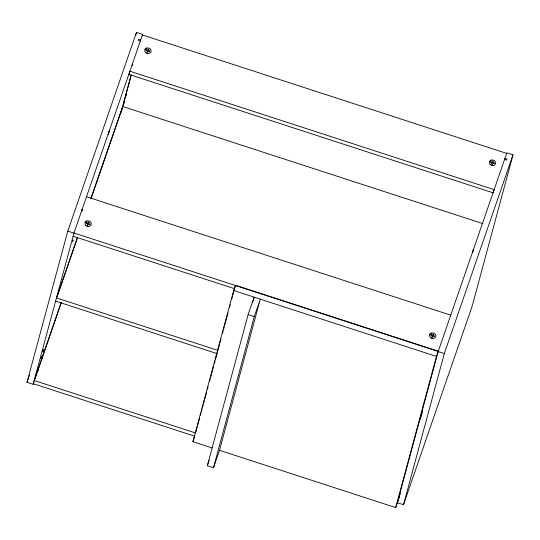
<?xml version="1.0" encoding="UTF-8"?>
<svg xmlns="http://www.w3.org/2000/svg" width="540" height="540" viewBox="0 0 540 540"><rect width="100%" height="100%" fill="white"/><g stroke="black" fill="none" stroke-linecap="round" stroke-linejoin="round"><path stroke-width="0.81" d="M37.76 370.568L38.556 368.132L37.577 371.176L38.623 367.929L37.652 370.96L38.394 368.523L37.76 370.582L38.036 369.617M34.142 381.341L33.136 384.284L27 382.293L67.784 231.134L136.485 32.4L142.621 34.391L142.182 36.018M33.136 384.284L73.987 232.997L437.42 351.169M135.608 35.647L136.485 32.4M121.034 112.536L131.126 75.148M121.615 110.673L131.267 74.918M123.768 104.281L124.423 101.844M125.955 96.161L126.617 93.717M212.139 447.923L192.901 441.666L233.692 290.507L235.494 285.275L438.284 351.216M195.588 433.188L197.343 426.681M197.782 425.061L199.537 418.554M200.414 415.307L201.069 412.87M201.508 411.244L202.169 408.807M202.608 407.18L203.263 404.744M203.701 403.117L204.356 400.68M204.795 399.053L206.55 392.553M207.428 389.3L208.089 386.863M209.621 381.173L210.283 378.736M210.722 377.109L211.376 374.672M211.815 373.046L212.47 370.609M212.909 368.982L213.57 366.545M214.448 363.292L215.102 360.855M215.541 359.228L217.296 352.728M217.735 351.101L219.49 344.601M219.929 342.974L221.022 338.911M222.561 333.227L223.216 330.784M223.654 329.164L224.316 326.72M224.755 325.1L226.51 318.6M226.949 316.973L228.042 312.91M229.574 307.22L230.236 304.783M231.768 299.093L232.429 296.656M232.868 295.029L233.523 292.592M233.962 290.966L235.494 285.275M213.476 467.748L254.266 316.589L260.293 299.153L219.503 450.313L213.476 467.748L207.34 465.75L248.123 314.591L254.151 297.162L252.835 302.036M219.355 450.265L395.692 507.6L436.475 356.44L506.864 152.827L513 154.825L472.217 305.984L403.515 504.718L397.379 502.72L438.163 351.56L444.305 353.558L403.515 504.718M82.154 209.77L81.79 210.944M82.134 209.837L81.763 211.032M72.772 240.894C71.894 243.844 73.744 237.843 72.873 240.786M81.709 210.85L82.1 209.702L81.736 210.762M38.057 369.772L37.787 370.541M142.621 34.391L73.926 233.132L67.784 231.134M81.837 210.992L82.384 209.412M132.037 65.765L132.583 64.192M27 382.293L29.471 375.138M77.362 237.56L56.498 297.918L217.755 350.352M90.814 198.639L122.661 106.508L482.888 223.634M57.274 296.372L77.591 237.6M91.044 198.679L121.797 109.728M61.128 302.562L34.189 380.504L195.446 432.938M34.965 378.952L61.358 302.603M192.901 441.666L194.71 436.435M207.34 465.75L209.257 460.208M422.658 410.792L419.863 419.573L422.064 413.221M444.305 353.558L513 154.825M398.425 498.94L400.349 493.371M395.692 507.6L399.303 497.158M144.923 49.525L146.59 48.067M85.145 222.46L86.812 221.002M489.517 161.568L491.184 160.117M429.739 334.503L431.406 333.052M146.812 53.251L147.629 53.467M491.407 165.294L492.224 165.51M87.028 226.179L87.844 226.402M431.622 338.229L432.439 338.445M142.445 34.958L506.682 153.394M140.697 39.974L138.645 39.305L138.287 40.352L140.333 41.02M504.934 158.409L506.979 159.071L506.615 160.117L504.569 159.448M86.522 196.736L450.758 315.171M73.116 236.216L234.38 288.65M233.692 290.507L436.475 356.44M248.123 314.591L254.266 316.589M55.627 301.138L216.884 353.572M33.318 383.724L194.576 436.158M42.478 356.764L41.425 359.951L42.478 356.764M108.223 134.365L109.276 131.159L108.223 134.365M472.46 252.801L473.519 249.595L472.46 252.801M40.993 358.56L41.634 356.623L40.993 358.56M42.849 351.689L43.49 349.772L42.849 351.689M129.911 71.219L129.04 74.439L493.276 192.875L494.147 189.648L129.911 71.219M86.42 222.689L86.184 223.385L87.615 223.85L87.197 225.079L88.013 225.342L88.439 224.12L89.876 224.586L90.113 223.884L88.681 223.418L89.1 222.197L88.283 221.933L87.858 223.155L86.42 222.689M146.205 49.754L145.962 50.45L147.4 50.915L146.975 52.144L147.791 52.407L148.217 51.185L149.654 51.651L149.897 50.956L148.46 50.483L148.885 49.262L148.061 48.998L147.636 50.22L146.205 49.754M431.014 334.733L430.778 335.435L432.209 335.9L431.791 337.122L432.608 337.392L433.033 336.163L434.471 336.636L434.707 335.934L433.276 335.468L433.694 334.247L432.877 333.976L432.452 335.198L431.014 334.733M490.799 161.798L490.556 162.5L491.994 162.965L491.569 164.187L492.386 164.457L492.811 163.228L494.249 163.701L494.492 162.999L493.054 162.533L493.472 161.311L492.656 161.042L492.23 162.263L490.799 161.798M430.272 337.298A3.24 2.774 15.1 0 0 435.746 336.865A3.24 2.774 15.1 0 0 432.209 332.89A3.24 2.774 15.1 0 0 430.272 337.298M85.678 225.254A3.24 2.774 15.1 0 0 91.152 224.816A3.24 2.774 15.1 0 0 87.615 220.84A3.24 2.774 15.1 0 0 85.678 225.254M490.05 164.363A3.24 2.774 15.1 0 0 495.531 163.931A3.24 2.774 15.1 0 0 491.987 159.955A3.24 2.774 15.1 0 0 490.05 164.363M145.456 52.319A3.24 2.774 15.1 0 0 150.937 51.881A3.24 2.774 15.1 0 0 147.393 47.905A3.24 2.774 15.1 0 0 145.456 52.319"/></g></svg>
